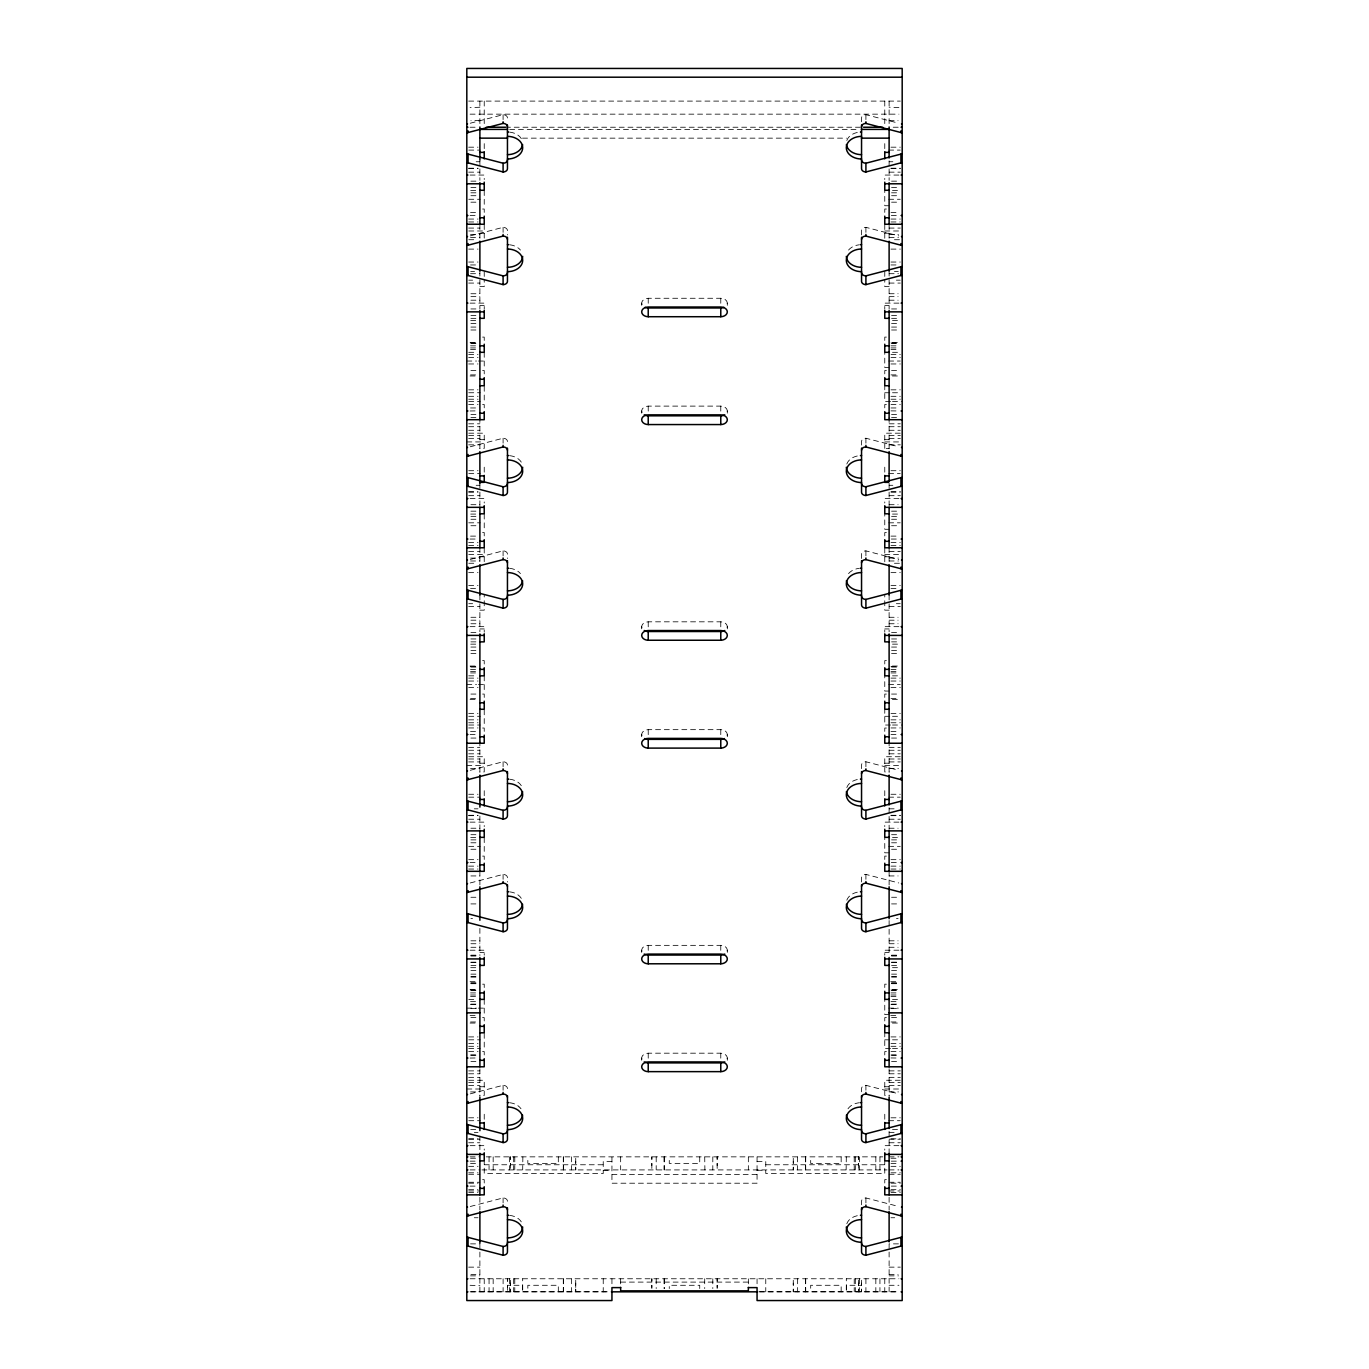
<?xml version="1.0" encoding="UTF-8"?>
<svg xmlns="http://www.w3.org/2000/svg" width="1369" height="1369" viewBox="0 0 1369 1369"><rect width="100%" height="100%" fill="white"/><g stroke="black" fill="none" stroke-linecap="round" stroke-linejoin="round"><path stroke-width="0.75" stroke-dasharray="5 3.75" d="M479.886 107.227L470.08 107.638M507.454 1287.476L507.454 1285.286L522.684 1285.286M507.454 1280.939L507.454 1278.766L507.454 1291.823M510.432 1289.649L510.432 1291.823L510.432 1278.766M510.432 1285.286L510.432 1283.112M510.432 1165.567L510.432 1163.393M510.432 1159.03L510.432 1156.856L510.432 1169.913M575.733 1289.649L575.733 1291.823L575.733 1278.766L575.733 1280.939M575.733 1283.112L575.733 1287.476M575.733 1167.74L575.733 1169.913L575.733 1156.856M575.733 1163.393L575.733 1161.22M651.849 1287.476L651.849 1285.286M651.849 1280.939L651.849 1278.766L651.849 1288.554M651.849 1165.567L651.849 1163.393M651.849 1159.03L651.849 1156.856L651.849 1169.913M717.151 1287.476L717.151 1285.286M717.151 1280.939L717.151 1278.766L717.151 1288.554M717.151 1165.567L717.151 1163.393M717.151 1159.03L717.151 1156.856L717.151 1169.913M793.267 1289.649L793.267 1291.823L793.267 1278.766M793.267 1285.286L793.267 1283.112M793.267 1167.74L793.267 1169.913L793.267 1156.856M793.267 1163.393L793.267 1161.22M858.568 1289.649L858.568 1291.823L858.568 1278.766M858.568 1285.286L858.568 1283.112M858.568 1165.567L858.568 1163.393M858.568 1159.03L858.568 1156.856L858.568 1169.913M861.546 1289.649L861.546 1291.823L861.546 1278.766M861.546 1283.112L861.546 1285.286L846.316 1285.286M479.886 120.284L470.902 120.694M846.367 1285.286L846.316 1291.823L846.316 1278.766M470.252 123.227L503.09 114.688A4.347 3.234 0 0 1 507.454 117.922L507.454 121.755M470.252 235.879L503.09 227.34A4.347 3.234 0 0 1 507.454 230.574L507.454 234.938M470.252 446.773L503.09 438.234A4.347 3.234 0 0 1 507.454 441.468L507.454 445.096M470.252 559.425L503.09 550.868A4.347 3.234 0 0 1 507.454 554.103L507.454 558.484M470.252 770.302L503.09 761.763A4.347 3.234 0 0 1 507.454 764.997L507.454 768.642M470.252 882.954L503.09 874.415A4.347 3.234 0 0 1 507.454 877.649L507.454 882.012M470.252 1093.848L503.09 1085.309A4.347 3.234 0 0 1 507.454 1088.543L507.454 1091.812M470.252 1206.5L503.09 1197.943A4.347 3.234 0 0 1 507.454 1201.178L507.454 1204.823M468.677 101.101L900.323 101.101M898.92 107.638L889.114 107.227M470.08 114.157L898.92 114.157M889.114 120.694L898.098 120.694M470.08 127.231L475.796 127.231M505.452 127.231L863.548 127.231M893.204 127.231L898.92 127.231M509.713 129.405L859.287 129.405M522.513 138.149L846.487 138.149M468.677 147.185L478.021 147.185M890.979 147.185L900.323 147.185M468.746 150.094L480.365 150.094M888.635 150.094L900.254 150.094M476.155 161.747L479.886 161.747M889.114 161.747L892.845 161.747M468.677 168.216L478.021 168.216M890.979 168.216L900.323 168.216M468.677 168.592L478.021 168.592M890.979 168.592L900.323 168.592M468.677 172.152L479.886 172.152M889.114 172.152L900.323 172.152M470.08 175.061L484.232 175.061L484.232 179.51M898.92 175.061L884.768 175.061L884.768 179.51M470.902 181.153L477.439 181.153M891.561 181.153L898.098 181.153M470.902 187.621L477.439 187.621M891.561 187.621L898.098 187.621M470.696 190.548L476.498 190.548M892.502 190.548L898.304 190.548M470.902 192.807L477.439 192.807M891.561 192.807L898.098 192.807M470.902 195.716L477.439 195.716M891.561 195.716L898.098 195.716M468.746 199.275L480.365 199.275M888.635 199.275L900.254 199.275M470.902 202.184L477.439 202.184M891.561 202.184L898.098 202.184M889.114 205.744L884.768 205.744L884.768 190.548M482.607 209.029L484.232 209.029L484.232 213.94M886.393 209.029L884.768 209.029L884.768 213.94M470.542 212.589L478.021 212.589M890.979 212.589L898.458 212.589M470.08 215.498L477.695 215.498M891.305 215.498L898.92 215.498M468.677 219.057L478.021 219.057M890.979 219.057L900.323 219.057M468.677 221.966L478.021 221.966M890.979 221.966L900.323 221.966M468.677 228.075L479.886 228.075M889.114 228.075L900.323 228.075M468.746 230.985L484.232 230.985M884.768 230.985L900.254 230.985M479.886 233.243L484.232 233.243M884.768 233.243L889.114 233.243M470.542 234.544L479.886 234.544M889.114 234.544L898.458 234.544M470.542 237.453L479.886 237.453M889.114 237.453L898.458 237.453M468.746 239.729L474.564 239.729M894.436 239.729L900.254 239.729M468.677 249.107L478.021 249.107M890.979 249.107L900.323 249.107M468.677 262.044L478.021 262.044M890.979 262.044L900.323 262.044M470.542 264.953L478.021 264.953M890.979 264.953L898.458 264.953M470.696 271.421L474.564 271.421M894.436 271.421L898.304 271.421M470.542 273.697L479.886 273.697M889.114 273.697L898.458 273.697M468.746 280.166L472.63 280.166M896.37 280.166L900.254 280.166M468.677 283.075L479.886 283.075M889.114 283.075L900.323 283.075M479.886 286.634L484.232 286.634L484.232 279.635M889.114 286.634L884.768 286.634L884.768 279.635M470.902 293.736L479.886 293.736M889.114 293.736L898.098 293.736M470.902 296.645L479.886 296.645M889.114 296.645L898.098 296.645M642.044 304.688A6.537 4.86 0 0 1 648.221 298.271L720.779 298.271A6.537 4.86 0 0 1 726.956 304.688M470.902 300.205L479.886 300.205M889.114 300.205L898.098 300.205M470.08 303.131L484.232 303.131L484.232 308.898M898.92 303.131L884.768 303.131L884.768 308.898M479.886 305.39L484.232 305.39M884.768 305.39L889.114 305.39M470.902 308.949L477.439 308.949M891.561 308.949L898.098 308.949M470.902 315.418L477.439 315.418M891.561 315.418L898.098 315.418M470.902 318.344L477.439 318.344M891.561 318.344L898.098 318.344M470.696 320.603L476.498 320.603M892.502 320.603L898.304 320.603M470.902 323.512L477.439 323.512M891.561 323.512L898.098 323.512M470.902 327.071L477.439 327.071M891.561 327.071L898.098 327.071M470.902 329.997L477.439 329.997M891.561 329.997L898.098 329.997M482.607 337.099L484.232 337.099L484.232 342.353M886.393 337.099L884.768 337.099L884.768 342.353M470.08 342.49L476.617 342.49M892.383 342.49L898.92 342.49M470.542 342.917L478.021 342.917M890.979 342.917L898.458 342.917M470.902 343.568L477.439 343.568M891.561 343.568L898.098 343.568M470.542 345.844L478.021 345.844M890.979 345.844L898.458 345.844M470.542 347.931L478.021 347.931M890.979 347.931L898.458 347.931M470.542 349.403L478.021 349.403M890.979 349.403L898.458 349.403M468.746 352.312L476.498 352.312M892.502 352.312L900.254 352.312M468.677 354.571L478.021 354.571M890.979 354.571L900.323 354.571M468.677 357.497L478.021 357.497M890.979 357.497L900.323 357.497M466.812 361.04L476.498 361.04M478.431 361.04L484.232 361.04M888.635 361.04L900.254 361.04M468.677 363.966L478.021 363.966M890.979 363.966L900.323 363.966M889.114 367.525L884.768 367.525L884.768 352.312M470.902 370.52L477.439 370.52M482.607 370.52L484.232 370.52L484.232 374.901M886.393 370.52L884.768 370.52L884.768 374.901M891.561 370.52L898.098 370.52M470.542 374.901L478.021 374.901M890.979 374.901L898.458 374.901M470.08 375.979L476.617 375.979M892.383 375.979L898.92 375.979M468.677 389.84L478.021 389.84M890.979 389.84L900.323 389.84M468.746 392.749L480.365 392.749M884.768 392.749L890.569 392.749M892.502 392.749L900.254 392.749M468.677 396.308L478.021 396.308M890.979 396.308L900.323 396.308M468.677 399.218L478.021 399.218M890.979 399.218L900.323 399.218M468.746 401.493L480.365 401.493M890.569 401.493L884.768 401.493L884.768 386.28M892.502 401.493L902.188 401.493M468.677 404.403L478.021 404.403M482.607 404.505L484.232 404.505L484.232 408.955M886.393 404.505L884.768 404.505L884.768 408.955M890.979 404.403L900.323 404.403M642.044 412.531A6.537 4.86 0 0 1 648.221 406.114L720.779 406.114A6.537 4.86 0 0 1 726.956 412.531M470.542 407.962L478.021 407.962M890.979 407.962L898.458 407.962M470.08 410.974L478.021 410.871M890.979 410.871L898.92 410.974M470.902 414.533L477.439 414.533M891.561 414.533L898.098 414.533M470.902 417.442L477.439 417.442M891.561 417.442L898.098 417.442M468.677 423.808L479.886 423.808M889.114 423.808L900.323 423.808M468.677 426.717L479.886 426.717M889.114 426.717L900.323 426.717M468.677 430.277L479.886 430.277M889.114 430.277L900.323 430.277M468.746 433.186L484.232 433.186L484.232 448.399L479.886 448.399M900.254 433.186L884.768 433.186L884.768 448.399M468.677 435.462L479.886 435.462M889.114 435.462L900.323 435.462M468.677 438.371L479.886 438.371M889.114 438.371L900.323 438.371M479.886 439.671L484.232 439.671M884.768 439.671L889.114 439.671M466.812 441.93L484.232 441.93M884.768 441.93L900.254 441.93M468.677 444.839L479.886 444.839M889.114 444.839L900.323 444.839M886.222 448.399L889.114 448.399M468.677 470.714L478.021 470.714M890.979 470.714L900.323 470.714M468.746 473.64L480.365 473.64M888.635 473.64L900.254 473.64M476.155 485.293L479.886 485.293M889.114 485.293L892.845 485.293M468.677 491.762L478.021 491.762M890.979 491.762L900.323 491.762M468.677 492.121L478.021 492.121M890.979 492.121L900.323 492.121M468.677 495.681L479.886 495.681M889.114 495.681L900.323 495.681M470.08 498.59L484.232 498.59L484.232 503.039M898.92 498.59L884.768 498.59L884.768 503.039M470.902 504.699L479.886 504.699M889.114 504.699L898.098 504.699M470.902 511.167L477.439 511.167M891.561 511.167L898.098 511.167M470.696 514.077L476.498 514.077M892.502 514.077L898.304 514.077M470.902 516.353L477.439 516.353M891.561 516.353L898.098 516.353M470.902 519.262L477.439 519.262M891.561 519.262L898.098 519.262M468.746 522.821L480.365 522.821M888.635 522.821L900.254 522.821M470.902 525.73L477.439 525.73M891.561 525.73L898.098 525.73M889.114 529.29L884.768 529.29L884.768 514.077M482.607 532.558L484.232 532.558L484.232 537.487M886.393 532.558L884.768 532.558L884.768 537.487M470.542 536.118L478.021 536.118M890.979 536.118L898.458 536.118M470.08 539.044L477.695 539.044M891.305 539.044L898.92 539.044M468.677 542.603L478.021 542.603M890.979 542.603L900.323 542.603M468.677 545.512L478.021 545.512M890.979 545.512L900.323 545.512M468.677 551.604L479.886 551.604M889.114 551.604L900.323 551.604M468.746 554.513L484.232 554.513M884.768 554.513L900.254 554.513M479.886 556.789L484.232 556.789M884.768 556.789L889.114 556.789M470.542 558.073L479.886 558.073M889.114 558.073L898.458 558.073M470.542 560.982L479.886 560.982M889.114 560.982L898.458 560.982M468.746 563.258L474.564 563.258M894.436 563.258L900.254 563.258M468.677 572.636L478.021 572.636M890.979 572.636L900.323 572.636M468.677 585.573L478.021 585.573M890.979 585.573L900.323 585.573M470.542 588.499L478.021 588.499M890.979 588.499L898.458 588.499M468.746 603.695L472.63 603.695M896.37 603.695L900.254 603.695M468.677 606.621L479.886 606.621M889.114 606.621L900.323 606.621M479.886 610.163L484.232 610.163L484.232 594.967M889.114 610.163L884.768 610.163L884.768 594.967M470.902 617.282L479.886 617.282M889.114 617.282L898.098 617.282M470.902 620.191L479.886 620.191M889.114 620.191L898.098 620.191M641.907 627.892A6.537 4.86 0 0 1 648.221 621.817L720.779 621.817A6.537 4.86 0 0 1 727.093 627.892M470.902 623.751L479.886 623.751M889.114 623.751L898.098 623.751M470.08 626.66L484.232 626.66L484.232 632.17M898.92 626.66L884.768 626.66L884.768 632.17M479.886 628.936L484.232 628.936M884.768 628.936L889.114 628.936M470.902 632.495L477.439 632.495M891.561 632.495L898.098 632.495M470.902 638.964L477.439 638.964M891.561 638.964L898.098 638.964M470.902 641.873L477.439 641.873M891.561 641.873L898.098 641.873M470.696 644.149L476.498 644.149M892.502 644.149L898.304 644.149M470.902 647.058L477.439 647.058M891.561 647.058L898.098 647.058M470.902 650.617L477.439 650.617M891.561 650.617L898.098 650.617M470.902 653.526L477.439 653.526M891.561 653.526L898.098 653.526M482.607 660.628L484.232 660.628L484.232 665.556M886.393 660.628L884.768 660.628L884.768 665.556M470.08 666.036L476.617 666.036M892.383 666.036L898.92 666.036M470.542 666.463L478.021 666.463M890.979 666.463L898.458 666.463M470.902 667.097L477.439 667.097M891.561 667.097L898.098 667.097M470.542 669.373L478.021 669.373M890.979 669.373L898.458 669.373M470.542 671.477L478.021 671.477M890.979 671.477L898.458 671.477M470.542 672.932L478.021 672.932M890.979 672.932L898.458 672.932M468.746 675.841L476.498 675.841M892.502 675.841L900.254 675.841M468.677 678.117L478.021 678.117M890.979 678.117L900.323 678.117M468.677 681.026L478.021 681.026M890.979 681.026L900.323 681.026M466.812 684.586L476.498 684.586M478.431 684.586L484.232 684.586M888.635 684.586L900.254 684.586M468.677 687.495L478.021 687.495M890.979 687.495L900.323 687.495M889.114 691.054L884.768 691.054L884.768 675.841M470.902 694.066L477.439 694.066M482.607 694.066L484.232 694.066L484.232 698.43M886.393 694.066L884.768 694.066L884.768 698.43M891.561 694.066L898.098 694.066M470.542 698.43L478.021 698.43M890.979 698.43L898.458 698.43M470.08 699.508L476.617 699.508M892.383 699.508L898.92 699.508M468.677 713.369L478.021 713.369M890.979 713.369L900.323 713.369M468.746 716.295L480.365 716.295M884.768 716.295L890.569 716.295M892.502 716.295L900.254 716.295M468.677 719.854L478.021 719.854M890.979 719.854L900.323 719.854M468.677 722.764L478.021 722.764M890.979 722.764L900.323 722.764M468.746 725.022L480.365 725.022M890.569 725.022L884.768 725.022L884.768 709.809M892.502 725.022L902.188 725.022M468.677 727.949L478.021 727.949M890.979 727.949L900.323 727.949M482.607 728.034L484.232 728.034L484.232 732.483M886.393 728.034L884.768 728.034L884.768 732.483M641.907 735.735A6.537 4.86 0 0 1 648.221 729.66L720.779 729.66A6.537 4.86 0 0 1 727.093 735.735M470.542 731.491L478.021 731.491M890.979 731.491L898.458 731.491M470.08 734.503L478.021 734.417M890.979 734.417L898.92 734.503M470.902 738.062L477.439 738.062M891.561 738.062L898.098 738.062M468.677 747.354L479.886 747.354M889.114 747.354L900.323 747.354M468.677 750.263L479.886 750.263M889.114 750.263L900.323 750.263M468.677 753.823L479.886 753.823M889.114 753.823L900.323 753.823M468.746 756.732L484.232 756.732L484.232 771.945L479.886 771.945M900.254 756.732L884.768 756.732L884.768 771.945L889.114 771.945M468.677 758.991L479.886 758.991M889.114 758.991L900.323 758.991M468.677 761.917L479.886 761.917M889.114 761.917L900.323 761.917M479.886 763.2L484.232 763.2M884.768 763.2L889.114 763.2M466.812 765.476L484.232 765.476M884.768 765.476L900.254 765.476M470.542 768.385L479.886 768.385M889.114 768.385L898.458 768.385M468.677 794.26L478.021 794.26M890.979 794.26L900.323 794.26M468.746 797.169L480.365 797.169M888.635 797.169L900.254 797.169M474.29 808.822L478.021 808.822M889.114 808.822L894.71 808.822M468.677 815.291L478.021 815.291M890.979 815.291L900.323 815.291M468.677 815.667L478.021 815.667M890.979 815.667L900.323 815.667M468.677 819.227L479.886 819.227M889.114 819.227L900.323 819.227M470.08 822.136L484.232 822.136L484.232 826.585M898.92 822.136L884.768 822.136L884.768 826.585M470.902 828.228L479.886 828.228M889.114 828.228L898.098 828.228M470.902 834.696L477.439 834.696M891.561 834.696L898.098 834.696M470.696 837.623L476.498 837.623M892.502 837.623L898.304 837.623M470.902 839.881L477.439 839.881M891.561 839.881L898.098 839.881M470.902 842.791L477.439 842.791M891.561 842.791L898.098 842.791M468.746 846.35L480.365 846.35M888.635 846.35L900.254 846.35M470.902 849.259L477.439 849.259M891.561 849.259L898.098 849.259M889.114 852.819L884.768 852.819L884.768 837.623M482.607 856.104L484.232 856.104L484.232 861.015M886.393 856.104L884.768 856.104L884.768 861.015M468.677 859.664L478.021 859.664M890.979 859.664L900.323 859.664M470.08 862.573L477.695 862.573M891.305 862.573L898.92 862.573M468.677 866.132L478.021 866.132M890.979 866.132L900.323 866.132M468.677 869.041L478.021 869.041M890.979 869.041L900.323 869.041M470.902 875.938L479.886 875.938M889.114 875.938L898.098 875.938M470.902 897.26L477.439 897.26M891.561 897.26L898.098 897.26M470.902 903.916L477.439 903.916M891.561 903.916L898.098 903.916M470.902 918.428L472.527 918.428M896.473 918.428L898.098 918.428M470.902 940.811L479.886 940.811M889.114 940.811L898.098 940.811M470.902 943.737L479.886 943.737M889.114 943.737L898.098 943.737M641.907 951.421A6.537 4.86 0 0 1 648.221 945.346L720.779 945.346A6.537 4.86 0 0 1 727.093 951.421M470.902 947.28L479.886 947.28M889.114 947.28L898.098 947.28M470.08 950.206L484.232 950.206L484.232 955.117M898.92 950.206L884.768 950.206L884.768 955.117M479.886 952.465L484.232 952.465M884.768 952.465L889.114 952.465M470.902 955.168L477.439 955.168M891.561 955.168L898.098 955.168M470.902 955.528L477.439 955.528M891.561 955.528L898.098 955.528M470.902 956.058L477.439 956.024M891.561 956.024L898.098 956.024M470.902 962.167L477.439 962.167M891.561 962.167L898.098 962.167M470.902 962.493L477.439 962.493M891.561 962.493L898.098 962.493M470.902 965.419L477.439 965.419M891.561 965.419L898.098 965.419M470.696 967.678L476.498 967.678M892.502 967.678L898.304 967.678M470.902 970.587L477.439 970.587M891.561 970.587L898.098 970.587M470.902 974.146L477.439 974.146M891.561 974.146L898.098 974.146M470.902 976.679L477.439 976.679M891.561 976.679L898.098 976.679M470.902 977.072L477.439 977.072M891.561 977.072L898.098 977.072M470.08 981.693L478.243 981.693M890.757 981.693L898.92 981.693M470.902 982.805L477.439 982.805M891.561 982.805L898.098 982.805M470.902 983.318L477.439 983.318M891.561 983.318L898.098 983.318M470.902 983.695L477.439 983.695M891.561 983.695L898.098 983.695M482.607 984.174L484.232 984.174L484.232 989.085M886.393 984.174L884.768 984.174L884.768 989.085M470.08 989.565L476.617 989.565M892.383 989.565L898.92 989.565M470.542 989.992L478.021 989.992M890.979 989.992L898.458 989.992M470.902 990.643L477.439 990.643M891.561 990.643L898.098 990.643M470.542 992.919L478.021 992.919M890.979 992.919L898.458 992.919M470.542 995.006L478.021 995.006M890.979 995.006L898.458 995.006M470.542 996.478L478.021 996.478M890.979 996.478L898.458 996.478M468.746 999.387L476.498 999.387M892.502 999.387L900.254 999.387M470.542 1001.646L478.021 1001.646M890.979 1001.646L898.458 1001.646M470.902 1004.127L477.439 1004.127M891.561 1004.127L898.098 1004.127M470.542 1004.572L478.021 1004.572M890.979 1004.572L898.458 1004.572M466.812 1008.132L476.498 1008.132M478.431 1008.132L484.232 1008.132M888.635 1008.132L898.304 1008.132M470.902 1008.491L477.439 1008.491M891.561 1008.491L898.098 1008.491M889.114 1014.6L884.768 1014.6L884.768 999.387M470.08 1015.422L478.243 1015.422M890.757 1015.422L898.92 1015.422M470.902 1017.612L477.439 1017.612M482.607 1017.612L484.232 1017.612L484.232 1021.65M886.393 1017.612L884.768 1017.612L884.768 1021.65M891.561 1017.612L898.098 1017.612M470.542 1021.976L478.021 1021.976M890.979 1021.976L898.458 1021.976M470.08 1023.054L476.617 1023.054M892.383 1023.054L898.92 1023.054M468.677 1036.915L478.021 1036.915M890.979 1036.915L900.323 1036.915M468.746 1039.824L480.365 1039.824M884.768 1039.824L890.569 1039.824M892.502 1039.824L900.254 1039.824M468.677 1043.383L478.021 1043.383M890.979 1043.383L900.323 1043.383M468.677 1046.292L478.021 1046.292M890.979 1046.292L900.323 1046.292M468.746 1048.568L480.365 1048.568M890.569 1048.568L884.768 1048.568L884.768 1033.355M892.502 1048.568L902.188 1048.568M468.677 1051.478L478.021 1051.478M482.607 1051.58L484.232 1051.58L484.232 1056.029M886.393 1051.58L884.768 1051.58L884.768 1056.029M890.979 1051.478L900.323 1051.478M641.907 1059.281A6.537 4.86 0 0 1 648.221 1053.189L720.779 1053.189A6.537 4.86 0 0 1 727.093 1059.281M470.542 1055.037L478.021 1055.037M890.979 1055.037L898.458 1055.037M470.902 1055.14L477.439 1055.14M891.561 1055.14L898.098 1055.14M470.08 1058.049L478.021 1057.946M890.979 1057.946L898.92 1058.049M470.902 1061.608L477.439 1061.608M891.561 1061.608L898.098 1061.608M468.677 1070.883L479.886 1070.883M889.114 1070.883L900.323 1070.883M468.677 1073.792L479.886 1073.792M889.114 1073.792L900.323 1073.792M468.677 1077.352L479.886 1077.352M889.114 1077.352L900.323 1077.352M468.746 1080.261L484.232 1080.261L484.232 1095.474L479.886 1095.474M900.254 1080.261L884.768 1080.261L884.768 1095.474L889.114 1095.474M468.677 1082.537L479.886 1082.537M889.114 1082.537L900.323 1082.537M468.677 1085.446L479.886 1085.446M889.114 1085.446L900.323 1085.446M479.886 1086.746L484.232 1086.746M884.768 1086.746L889.114 1086.746M466.812 1089.005L484.232 1089.005M884.768 1089.005L900.254 1089.005M470.542 1091.914L479.886 1091.914M889.114 1091.914L898.458 1091.914M468.677 1117.806L478.021 1117.806M890.979 1117.806L900.323 1117.806M468.746 1120.715L480.365 1120.715M888.635 1120.715L900.254 1120.715M470.696 1129.442L476.498 1129.442M892.502 1129.442L898.304 1129.442M474.29 1132.368L478.021 1132.368M889.114 1132.368L894.71 1132.368M468.677 1138.837L478.021 1138.837M890.979 1138.837L900.323 1138.837M468.677 1139.196L479.886 1139.196M889.114 1139.196L900.323 1139.196M468.677 1142.756L479.886 1142.756M889.114 1142.756L900.323 1142.756M470.08 1145.665L484.232 1145.665L484.232 1150.114M898.92 1145.665L884.768 1145.665L884.768 1150.114M470.08 1156.856L479.886 1156.856M486.2 1156.856L882.8 1156.856M889.114 1156.856L898.92 1156.856M470.542 1158.242L478.021 1158.242M890.979 1158.242L898.458 1158.242M470.08 1161.152L477.695 1161.152M891.305 1161.152L898.92 1161.152M611.943 1161.528L603.233 1161.528L603.233 1173.507L484.232 1173.507L484.232 1161.152M757.057 1161.528L765.767 1161.528L765.767 1173.507L884.768 1173.507L884.768 1161.152M470.542 1163.428L478.021 1163.428M890.979 1163.428L898.458 1163.428M484.232 1164.762L603.233 1164.762M765.767 1164.762L884.768 1164.762M468.677 1166.337L478.021 1166.337M890.979 1166.337L900.323 1166.337M470.08 1169.913L479.886 1169.913M481.939 1169.913L887.061 1169.913M889.114 1169.913L898.92 1169.896M603.233 1170.273L611.943 1170.273M757.057 1170.273L765.767 1170.273M468.677 1172.805L478.021 1172.805M890.979 1172.805L900.323 1172.805M468.677 1174.277L479.886 1174.277M889.114 1174.277L900.323 1174.277M611.943 1174.465L757.057 1174.465M482.607 1179.65L484.232 1179.65L484.232 1184.082M886.393 1179.65L884.768 1179.65L884.768 1184.082M468.677 1182.251L479.886 1182.251M889.114 1182.251L900.323 1182.251M468.677 1183.192L478.021 1183.192M890.979 1183.192L900.323 1183.192M470.08 1186.119L477.695 1186.119M891.305 1186.119L898.92 1186.119M468.677 1189.678L478.021 1189.678M890.979 1189.678L900.323 1189.678M468.677 1190.962L479.886 1190.962M889.114 1190.962L900.323 1190.962M468.677 1192.587L478.021 1192.587M890.979 1192.587L900.323 1192.587M474.29 1217.743L478.021 1217.743M890.979 1217.743L894.71 1217.743M470.542 1243.873L479.886 1243.873L479.886 1291.823M898.458 1243.873L889.114 1243.873L889.114 1291.823M468.677 1267.146L479.886 1267.146M889.114 1267.146L900.323 1267.146M470.902 1274.402L479.886 1274.402M889.114 1274.402L898.098 1274.402M470.542 1275.857L479.886 1275.857M889.114 1275.857L898.458 1275.857M470.08 1278.766L898.92 1278.766M620.653 1282.103L748.347 1282.103M470.08 1285.286L479.886 1285.696M889.114 1285.286L898.92 1285.286M470.987 1291.806L609.872 1291.806M759.128 1291.806L898.013 1291.806M470.08 1291.823L609.222 1291.823M759.778 1291.823L898.92 1291.823M861.546 121.755L861.546 117.922A4.347 3.234 0 0 1 865.91 114.688L898.749 123.227M861.546 234.938L861.546 230.574A4.347 3.234 0 0 1 865.91 227.34L898.749 235.879M861.546 445.096L861.546 441.468A4.347 3.234 0 0 1 865.91 438.234L898.749 446.773M861.546 558.484L861.546 554.103A4.347 3.234 0 0 1 865.91 550.868L898.749 559.425M861.546 768.642L861.546 764.997A4.347 3.234 0 0 1 865.91 761.763L898.749 770.302M861.546 882.012L861.546 877.649A4.347 3.234 0 0 1 865.91 874.415L898.749 882.954M861.546 1091.812L861.546 1088.543A4.347 3.234 0 0 1 865.91 1085.309L898.749 1093.848M861.546 1204.823L861.546 1201.178A4.347 3.234 0 0 1 865.91 1197.943L898.749 1206.5M522.633 1285.286L522.684 1291.823L522.684 1278.766M889.114 101.101L889.114 124.853M889.114 160.806L889.114 167.514M889.114 168.9L889.114 180.314M889.114 224.516L889.114 240.054M889.114 271.045L889.114 308.898M889.114 417.442L889.114 450.247M889.114 483.325L889.114 505.777M889.114 547.634L889.114 562.573M889.114 594.967L889.114 631.759M889.114 740.971L889.114 773.776M889.114 807.659L889.114 829.032M889.114 871.18L889.114 885.281M889.114 920.55L889.114 955.528M889.114 1068.778L889.114 1097.322M889.114 1131.324L889.114 1152.595M889.114 1197.31L889.114 1210.008M884.768 101.101L884.768 124.767M884.768 143.625L884.768 150.624M884.768 224.516L884.768 239.729M884.768 271.421L884.768 277.89M884.768 467.171L884.768 474.153M884.768 548.045L884.768 563.258M884.768 790.7L884.768 797.699M884.768 1114.246L884.768 1121.228M884.768 1278.766L884.768 1291.823M879.942 1156.856L879.942 1169.913M879.942 1278.766L879.942 1291.823M875.835 1156.856L875.835 1169.913M875.835 1278.766L875.835 1291.823M865.91 114.688L865.91 119.599M865.91 227.34L865.91 232.798M865.91 438.234L865.91 443.145M865.91 550.868L865.91 556.344M865.91 761.763L865.91 766.674M865.91 874.415L865.91 879.326M865.91 1085.309L865.91 1090.22M865.91 1197.943L865.91 1202.872M865.91 1278.766L865.91 1291.823M859.407 1156.856L859.407 1169.913M859.424 1278.766L859.424 1291.823M855.317 1156.856L855.317 1169.913M855.317 1278.766L855.317 1291.823M854.222 1156.856L854.222 1169.913M854.222 1278.766L854.222 1291.823M846.316 1156.856L846.128 1169.913M841.165 1156.856L841.165 1163.393L810.688 1163.393L810.688 1156.856M841.165 1291.823L841.165 1285.286L810.688 1285.286L810.688 1291.823M805.708 1156.856L805.708 1169.913M805.708 1278.766L805.708 1291.823M805.537 1156.856L805.537 1169.913M805.537 1278.766L805.537 1291.823M797.614 1156.856L797.614 1169.913M797.631 1278.766L797.631 1291.823M765.767 1278.766L765.767 1291.823M757.057 1156.856L757.057 1183.21L611.943 1183.21L611.943 1156.856M757.057 1278.766L757.057 1285.867M748.347 1156.856L748.347 1169.913M748.347 1278.868L748.347 1285.867M727.315 303.131L727.315 305.304M727.315 410.974L727.315 413.147M727.315 626.66L727.315 628.85M727.315 734.503L727.315 736.693M727.315 950.206L727.315 952.379M727.315 1058.049L727.315 1060.239M720.779 298.271L720.779 305.27M720.779 406.114L720.779 413.113M720.779 621.817L720.779 628.799M720.779 729.66L720.779 736.642M720.779 945.346L720.779 950.582M720.779 1053.189L720.779 1058.442M712.804 1156.856L712.804 1169.913M712.804 1278.766L712.804 1288.554M704.71 1156.856L704.898 1169.913M704.71 1278.766L704.71 1288.554M699.73 1156.856L699.73 1163.393L669.27 1163.393L669.27 1156.856M699.73 1288.554L699.73 1285.286L669.27 1285.286L669.27 1288.554M664.29 1156.856L664.29 1169.913M664.29 1278.766L664.29 1288.554M664.102 1156.856L664.102 1169.913M664.119 1278.766L664.119 1288.554M656.196 1156.856L656.196 1169.913M656.196 1278.766L656.196 1288.554M648.221 298.271L648.221 305.27M648.221 406.114L648.221 413.113M648.221 621.817L648.221 628.799M648.221 729.66L648.221 736.642M648.221 945.346L648.221 950.582M648.221 1053.189L648.221 1058.442M641.685 303.131L641.685 305.304M641.685 410.974L641.685 413.147M641.685 626.66L641.685 628.85M641.685 734.503L641.685 736.693M641.685 950.206L641.685 952.379M641.685 1058.049L641.685 1060.239M620.653 1156.856L620.653 1169.913M620.653 1278.868L620.653 1285.867M611.943 1278.766L611.943 1285.867M603.233 1278.766L603.233 1291.823M571.386 1156.856L571.386 1169.913M571.386 1278.766L571.386 1291.823M563.463 1156.856L563.463 1169.913M563.463 1278.766L563.463 1291.823M563.292 1156.856L563.292 1169.913M563.292 1278.766L563.292 1291.823M558.312 1156.856L558.312 1163.393L527.835 1163.393L527.835 1156.856M558.312 1291.823L558.312 1285.286L527.835 1285.286L527.835 1291.823M522.872 1156.856L522.684 1169.913M514.778 1156.856L514.778 1169.913M514.778 1278.766L514.778 1291.823M513.683 1156.856L513.683 1169.913M513.683 1278.766L513.683 1291.823M509.576 1156.856L509.576 1169.913M509.593 1278.766L509.593 1291.823M503.09 114.688L503.09 119.599M503.09 227.34L503.09 232.798M503.09 438.234L503.09 443.145M503.09 550.868L503.09 556.344M503.09 761.763L503.09 766.674M503.09 874.415L503.09 879.326M503.09 1085.309L503.09 1090.22M503.09 1197.943L503.09 1202.872M503.107 1278.766L503.107 1291.823M493.165 1156.856L493.165 1169.913M493.165 1278.766L493.165 1291.823M489.058 1156.856L489.058 1169.913M489.058 1278.766L489.058 1291.823M484.232 101.101L484.232 124.767M484.232 143.625L484.232 150.624M484.232 190.548L484.232 205.744M484.232 224.516L484.232 238.103M484.232 271.421L484.232 277.89M484.232 352.312L484.232 367.525M484.232 386.28L484.232 401.493M484.232 467.171L484.232 474.153M484.232 514.077L484.232 529.29M484.232 548.045L484.232 561.649M484.232 675.841L484.232 691.054M484.232 709.809L484.232 725.022M484.232 790.7L484.232 797.699M484.232 837.623L484.232 852.819M484.232 999.387L484.232 1014.6M484.232 1033.355L484.232 1048.568M484.232 1114.246L484.232 1121.228M484.232 1278.766L484.232 1291.823M479.886 101.101L479.886 124.853M479.886 160.806L479.886 167.514M479.886 168.9L479.886 180.314M479.886 224.516L479.886 240.054M479.886 271.045L479.886 308.898M479.886 417.442L479.886 450.247M479.886 483.325L479.886 505.777M479.886 547.634L479.886 562.573M479.886 594.967L479.886 631.759M479.886 740.971L479.886 773.776M479.886 815.992L479.886 829.032M479.886 871.18L479.886 885.281M479.886 928.404L479.886 955.528M479.886 1068.778L479.886 1097.322M479.886 1135.928L479.886 1152.595M479.886 1197.31L479.886 1210.008M509.679 132.126A15.23 11.328 0 0 1 522.188 140.459M509.679 244.777A15.23 11.328 0 0 1 520.46 250.065M846.812 140.459A15.23 11.328 0 0 1 859.321 132.126M848.54 250.065A15.23 11.328 0 0 1 859.321 244.777M846.812 1223.715A15.23 11.328 0 0 1 859.321 1215.381M847.993 1108.753A15.23 11.328 0 0 1 859.321 1102.729M509.679 1215.381A15.23 11.328 0 0 1 522.188 1223.715M509.679 1102.729A15.23 11.328 0 0 1 521.007 1108.753M846.812 900.186A15.23 11.328 0 0 1 859.321 891.852M846.812 787.534A15.23 11.328 0 0 1 859.321 779.201M509.679 891.852A15.23 11.328 0 0 1 522.188 900.186M509.679 779.201A15.23 11.328 0 0 1 522.188 787.534M848.54 573.611A15.23 11.328 0 0 1 859.321 568.306M846.812 464.005A15.23 11.328 0 0 1 859.321 455.655M509.679 568.306A15.23 11.328 0 0 1 520.46 573.611M509.679 455.655A15.23 11.328 0 0 1 522.188 464.005"/><path stroke-width="1.5" d="M466.812 126.821L467.907 127.231M466.812 132.673A4.347 3.234 0 0 0 468.061 132.536L503.09 123.432A4.347 3.234 0 0 1 507.454 126.667M466.812 245.325A4.347 3.234 0 0 0 468.061 245.188L503.09 236.084A4.347 3.234 0 0 1 507.454 239.318M861.546 159.985A4.347 3.234 0 0 0 865.91 163.219L900.939 154.098A4.347 3.234 0 0 1 902.188 153.978M861.546 125.024L861.546 168.729A4.347 3.234 0 0 0 865.91 171.964L900.939 162.843A4.347 3.234 0 0 1 902.188 162.706M861.546 272.636A4.347 3.234 0 0 0 865.91 275.871L900.939 266.75A4.347 3.234 0 0 1 902.188 266.613M861.546 237.248L861.546 281.364A4.347 3.234 0 0 0 865.91 284.615L900.939 275.494A4.347 3.234 0 0 1 902.188 275.357M466.812 456.219A4.347 3.234 0 0 0 468.061 456.082L503.09 446.961A4.347 3.234 0 0 1 507.454 450.196M466.812 568.854A4.347 3.234 0 0 0 468.061 568.734L503.09 559.613A4.347 3.234 0 0 1 507.454 562.847M861.546 483.514A4.347 3.234 0 0 0 865.91 486.765L900.939 477.644A4.347 3.234 0 0 1 902.188 477.507M861.546 448.142L861.546 492.258A4.347 3.234 0 0 0 865.91 495.492L900.939 486.389A4.347 3.234 0 0 1 902.188 486.252M861.546 596.165A4.347 3.234 0 0 0 865.91 599.4L900.939 590.296A4.347 3.234 0 0 1 902.188 590.159M861.546 560.657L861.546 604.91A4.347 3.234 0 0 0 865.91 608.144L900.939 599.04A4.347 3.234 0 0 1 902.188 598.903M466.812 779.748A4.347 3.234 0 0 0 468.061 779.611L503.09 770.507A4.347 3.234 0 0 1 507.454 773.742M466.812 892.4A4.347 3.234 0 0 0 468.061 892.263L503.09 883.159A4.347 3.234 0 0 1 507.454 886.393M861.546 807.06A4.347 3.234 0 0 0 865.91 810.294L900.939 801.19A4.347 3.234 0 0 1 902.188 801.053M861.546 771.551L861.546 815.804A4.347 3.234 0 0 0 865.91 819.038L900.939 809.918A4.347 3.234 0 0 1 902.188 809.781M861.546 919.711A4.347 3.234 0 0 0 865.91 922.946L900.939 913.825A4.347 3.234 0 0 1 902.188 913.688M861.546 884.75L861.546 928.456A4.347 3.234 0 0 0 865.91 931.69L900.939 922.569A4.347 3.234 0 0 1 902.188 922.432M466.812 1103.294A4.347 3.234 0 0 0 468.061 1103.157L503.09 1094.036A4.347 3.234 0 0 1 507.454 1097.271M466.812 1215.946A4.347 3.234 0 0 0 468.061 1215.809L503.09 1206.688A4.347 3.234 0 0 1 507.454 1209.922M861.546 1130.606A4.347 3.234 0 0 0 865.91 1133.84L900.939 1124.719A4.347 3.234 0 0 1 902.188 1124.582M861.546 1095.645L861.546 1139.333A4.347 3.234 0 0 0 865.91 1142.567L900.939 1133.464A4.347 3.234 0 0 1 902.188 1133.327M861.546 1243.24A4.347 3.234 0 0 0 865.91 1246.474L900.939 1237.371A4.347 3.234 0 0 1 902.188 1237.234M861.546 1207.852L861.546 1251.985A4.347 3.234 0 0 0 865.91 1255.219L900.939 1246.115A4.347 3.234 0 0 1 902.188 1245.978M466.812 77.194L902.188 77.194M486.269 127.231L505.452 127.231M863.548 127.231L882.731 127.231M901.093 127.231L902.188 127.231M479.886 129.405L507.591 129.405M861.409 129.405L889.114 129.405M479.886 138.149L507.591 138.149M861.409 138.149L889.114 138.149M479.886 152.37L484.232 152.37M884.768 152.37L889.114 152.37M466.812 175.061L467.907 175.061M901.093 175.061L902.188 175.061M466.812 183.788L484.232 183.788M884.768 183.788L902.188 183.788M479.886 190.274L484.232 190.274L484.232 182.163M889.114 190.274L884.768 190.274L884.768 182.163M466.812 215.498L467.907 215.498M901.093 215.498L902.188 215.498M479.886 217.774L484.232 217.774M884.768 217.774L889.114 217.774M466.812 224.242L484.232 224.242L484.232 216.131M902.188 224.242L884.768 224.242L884.768 216.131M466.812 303.131L467.907 303.131M901.093 303.131L902.188 303.131M645.021 307.358A6.537 4.86 0 0 0 648.221 307.974L720.779 307.974A6.537 4.86 0 0 0 723.979 307.358M466.812 311.858L484.232 311.858M884.768 311.858L902.188 311.858M648.221 316.718L720.779 316.718A6.537 4.86 0 0 0 727.315 311.858A6.537 4.86 0 0 0 720.779 307.015L648.221 307.015A6.537 4.86 0 0 0 641.685 311.858A6.537 4.86 0 0 0 648.221 316.718L648.221 307.974M479.886 318.327L484.232 318.327L484.232 310.233M889.114 318.327L884.768 318.327L884.768 310.233M479.886 345.827L484.232 345.827M884.768 345.827L889.114 345.827M479.886 352.312L484.232 352.312L484.232 344.201M889.114 352.312L884.768 352.312L884.768 344.201M479.886 379.264L484.232 379.264M884.768 379.264L889.114 379.264M479.886 385.733L484.232 385.733L484.232 377.622M889.114 385.733L884.768 385.733L884.768 377.622M466.812 410.974L467.907 410.974M901.093 410.974L902.188 410.974M479.886 413.233L484.232 413.233M884.768 413.233L889.114 413.233M644.234 414.807A6.537 4.86 0 0 0 648.221 415.817L720.779 415.817A6.537 4.86 0 0 0 724.766 414.807M466.812 419.701L484.232 419.701L484.232 411.607M902.188 419.701L884.768 419.701L884.768 411.607M648.221 424.561L720.779 424.561A6.537 4.86 0 0 0 727.315 419.701A6.537 4.86 0 0 0 720.779 414.858L648.221 414.858A6.537 4.86 0 0 0 641.685 419.701A6.537 4.86 0 0 0 648.221 424.561L648.221 415.817M479.886 475.899L484.232 475.899M884.768 475.899L889.114 475.899M480.365 482.367L484.232 482.367L484.232 475.385M888.635 482.367L884.768 482.367L884.768 475.385M466.812 498.59L467.907 498.59M901.093 498.59L902.188 498.59M466.812 507.334L484.232 507.334M884.768 507.334L902.188 507.334M479.886 513.803L484.232 513.803L484.232 505.691M889.114 513.803L884.768 513.803L884.768 505.691M466.812 539.044L467.907 539.044M901.093 539.044L902.188 539.044M479.886 541.303L484.232 541.303M884.768 541.303L889.114 541.303M466.812 547.771L484.232 547.771L484.232 539.66M902.188 547.771L884.768 547.771L884.768 539.66M466.812 626.66L467.907 626.66M901.093 626.66L902.188 626.66M644.234 630.51A6.537 4.86 0 0 0 648.221 631.52L720.779 631.52A6.537 4.86 0 0 0 724.766 630.51M466.812 635.404L484.232 635.404M884.768 635.404L902.188 635.404M648.221 640.247L720.779 640.247A6.537 4.86 0 0 0 727.315 635.404A6.537 4.86 0 0 0 720.779 630.544L648.221 630.544A6.537 4.86 0 0 0 641.685 635.404A6.537 4.86 0 0 0 648.221 640.247L648.221 631.52M479.886 641.873L484.232 641.873L484.232 633.761M889.114 641.873L884.768 641.873L884.768 633.761M479.886 669.373L484.232 669.373M884.768 669.373L889.114 669.373M479.886 675.841L484.232 675.841L484.232 667.73M889.114 675.841L884.768 675.841L884.768 667.73M479.886 702.81L484.232 702.81M884.768 702.81L889.114 702.81M479.886 709.279L484.232 709.279L484.232 701.168M889.114 709.279L884.768 709.279L884.768 701.168M466.812 734.503L467.907 734.503M901.093 734.503L902.188 734.503M479.886 736.779L484.232 736.779M884.768 736.779L889.114 736.779M644.611 738.558A6.537 4.86 0 0 0 648.221 739.363L720.779 739.363A6.537 4.86 0 0 0 724.389 738.558M466.812 743.247L484.232 743.247L484.232 735.136M902.188 743.247L884.768 743.247L884.768 735.136M648.221 748.107L720.779 748.107A6.537 4.86 0 0 0 727.315 743.247A6.537 4.86 0 0 0 720.779 738.387L648.221 738.387A6.537 4.86 0 0 0 641.685 743.247A6.537 4.86 0 0 0 648.221 748.107L648.221 739.363M479.886 799.445L484.232 799.445M884.768 799.445L889.114 799.445M466.812 822.136L467.907 822.136M901.093 822.136L902.188 822.136M466.812 830.88L484.232 830.88M884.768 830.88L902.188 830.88M479.886 837.349L484.232 837.349L484.232 829.238M889.114 837.349L884.768 837.349L884.768 829.238M466.812 862.573L467.907 862.573M901.093 862.573L902.188 862.573M479.886 864.849L484.232 864.849M884.768 864.849L889.114 864.849M466.812 871.317L484.232 871.317L484.232 863.206M902.188 871.317L884.768 871.317L884.768 863.206M466.812 950.206L467.907 950.206M901.093 950.206L902.188 950.206M644.234 954.039A6.537 4.86 0 0 0 648.221 955.049L720.779 955.049A6.537 4.86 0 0 0 724.766 954.039M466.812 958.933L484.232 958.933M884.768 958.933L902.188 958.933M648.221 963.793L720.779 963.793A6.537 4.86 0 0 0 727.315 958.933A6.537 4.86 0 0 0 720.779 954.09L648.221 954.09A6.537 4.86 0 0 0 641.685 958.933A6.537 4.86 0 0 0 648.221 963.793L648.221 955.049M479.886 965.402L484.232 965.402L484.232 957.307M889.114 965.402L884.768 965.402L884.768 957.307M479.886 992.919L484.232 992.919M884.768 992.919L889.114 992.919M479.886 999.387L484.232 999.387L484.232 991.276M889.114 999.387L884.768 999.387L884.768 991.276M466.812 1012.855L479.886 1012.855M889.114 1012.855L902.188 1012.855M479.886 1026.339L484.232 1026.339M884.768 1026.339L889.114 1026.339M479.886 1032.808L484.232 1032.808L484.232 1024.696M889.114 1032.808L884.768 1032.808L884.768 1024.696M466.812 1058.049L467.907 1058.049M901.093 1058.049L902.188 1058.049M479.886 1060.308L484.232 1060.308M884.768 1060.308L889.114 1060.308M644.234 1061.882A6.537 4.86 0 0 0 648.221 1062.892L720.779 1062.892A6.537 4.86 0 0 0 724.766 1061.882M466.812 1066.793L484.232 1066.793L484.232 1058.682M902.188 1066.793L884.768 1066.793L884.768 1058.682M648.221 1071.636L720.779 1071.636A6.537 4.86 0 0 0 727.315 1066.793A6.537 4.86 0 0 0 720.779 1061.933L648.221 1061.933A6.537 4.86 0 0 0 641.685 1066.793A6.537 4.86 0 0 0 648.221 1071.636L648.221 1062.892M479.886 1122.974L484.232 1122.974M884.768 1122.974L889.114 1122.974M466.812 1145.665L467.907 1145.665M901.093 1145.665L902.188 1145.665M466.812 1154.409L484.232 1154.409M884.768 1154.409L902.188 1154.409M466.812 1156.856L467.907 1156.856M901.093 1156.856L902.188 1156.856M479.886 1160.878L484.232 1160.878L484.232 1152.766M889.114 1160.878L884.768 1160.878L884.768 1152.766M466.812 1161.152L467.907 1161.152M901.093 1161.152L902.188 1161.152M466.812 1169.913L467.907 1169.896M901.093 1169.913L902.188 1169.896M466.812 1186.119L467.907 1186.119M901.093 1186.119L902.188 1186.119M479.886 1188.378L484.232 1188.378M884.768 1188.378L889.114 1188.378M466.812 1194.846L484.232 1194.846L484.232 1186.735M902.188 1194.846L884.768 1194.846L884.768 1186.735M467.907 1278.766L466.812 1279.176M901.093 1278.766L902.188 1278.766M620.653 1287.613L611.943 1287.613L611.943 1300.55L466.812 1300.55L466.812 68.45L902.188 68.45L902.188 1300.55L757.057 1300.55L757.057 1287.613L748.347 1287.613M466.812 1291.823L467.907 1291.823M611.395 1291.823L757.605 1291.823M901.093 1291.823L902.188 1291.823M861.546 126.667A4.347 3.234 0 0 1 865.91 123.432L900.939 132.536A4.347 3.234 0 0 0 902.188 132.673M861.546 239.318A4.347 3.234 0 0 1 865.91 236.084L900.939 245.188A4.347 3.234 0 0 0 902.188 245.325M466.812 153.978A4.347 3.234 0 0 1 468.061 154.098L503.09 163.219A4.347 3.234 0 0 0 507.454 159.985M466.812 162.706A4.347 3.234 0 0 1 468.061 162.843L503.09 171.964A4.347 3.234 0 0 0 507.454 168.729L507.454 125.024M466.812 266.613A4.347 3.234 0 0 1 468.061 266.75L503.09 275.871A4.347 3.234 0 0 0 507.454 272.636M466.812 275.357A4.347 3.234 0 0 1 468.061 275.494L503.09 284.615A4.347 3.234 0 0 0 507.454 281.364L507.454 237.248M861.546 450.196A4.347 3.234 0 0 1 865.91 446.961L900.939 456.082A4.347 3.234 0 0 0 902.188 456.219M861.546 562.847A4.347 3.234 0 0 1 865.91 559.613L900.939 568.734A4.347 3.234 0 0 0 902.188 568.854M466.812 477.507A4.347 3.234 0 0 1 468.061 477.644L503.09 486.765A4.347 3.234 0 0 0 507.454 483.514M466.812 486.252A4.347 3.234 0 0 1 468.061 486.389L503.09 495.492A4.347 3.234 0 0 0 507.454 492.258L507.454 448.142M466.812 590.159A4.347 3.234 0 0 1 468.061 590.296L503.09 599.4A4.347 3.234 0 0 0 507.454 596.165M466.812 598.903A4.347 3.234 0 0 1 468.061 599.04L503.09 608.144A4.347 3.234 0 0 0 507.454 604.91L507.454 560.657M861.546 773.742A4.347 3.234 0 0 1 865.91 770.507L900.939 779.611A4.347 3.234 0 0 0 902.188 779.748M861.546 886.393A4.347 3.234 0 0 1 865.91 883.159L900.939 892.263A4.347 3.234 0 0 0 902.188 892.4M466.812 801.053A4.347 3.234 0 0 1 468.061 801.19L503.09 810.294A4.347 3.234 0 0 0 507.454 807.06M466.812 809.781A4.347 3.234 0 0 1 468.061 809.918L503.09 819.038A4.347 3.234 0 0 0 507.454 815.804L507.454 771.551M466.812 913.688A4.347 3.234 0 0 1 468.061 913.825L503.09 922.946A4.347 3.234 0 0 0 507.454 919.711M466.812 922.432A4.347 3.234 0 0 1 468.061 922.569L503.09 931.69A4.347 3.234 0 0 0 507.454 928.456L507.454 884.75M861.546 1097.271A4.347 3.234 0 0 1 865.91 1094.036L900.939 1103.157A4.347 3.234 0 0 0 902.188 1103.294M861.546 1209.922A4.347 3.234 0 0 1 865.91 1206.688L900.939 1215.809A4.347 3.234 0 0 0 902.188 1215.946M466.812 1124.582A4.347 3.234 0 0 1 468.061 1124.719L503.09 1133.84A4.347 3.234 0 0 0 507.454 1130.606M466.812 1133.327A4.347 3.234 0 0 1 468.061 1133.464L503.09 1142.567A4.347 3.234 0 0 0 507.454 1139.333L507.454 1095.645M466.812 1237.234A4.347 3.234 0 0 1 468.061 1237.371L503.09 1246.474A4.347 3.234 0 0 0 507.454 1243.24M466.812 1245.978A4.347 3.234 0 0 1 468.061 1246.115L503.09 1255.219A4.347 3.234 0 0 0 507.454 1251.985L507.454 1207.852M900.939 130.894L900.939 132.536M900.939 154.098L900.939 162.843M900.939 243.545L900.939 245.188M900.939 266.75L900.939 275.494M900.939 454.44L900.939 456.082M900.939 477.644L900.939 486.389M900.939 567.091L900.939 568.734M900.939 590.296L900.939 599.04M900.939 777.986L900.939 779.611M900.939 801.19L900.939 809.918M900.939 890.62L900.939 892.263M900.939 913.825L900.939 922.569M900.939 1101.515L900.939 1103.157M900.939 1124.719L900.939 1133.464M900.939 1214.166L900.939 1215.809M900.939 1237.371L900.939 1246.115M889.114 126.975L889.114 158.034M889.114 182.625L889.114 224.242M889.114 241.166L889.114 271.045M889.114 310.404L889.114 419.701M889.114 451.582L889.114 481.46M889.114 507.249L889.114 547.771M889.114 564.712L889.114 595.121M889.114 633.95L889.114 743.247M889.114 775.128L889.114 804.989M889.114 830.247L889.114 871.317M889.114 886.821L889.114 918.702M889.114 957.479L889.114 1066.793M889.114 1097.596L889.114 1128.535M889.114 1153.228L889.114 1194.846M889.114 1211.582L889.114 1241.854M884.768 151.839L884.768 158.838M884.768 798.914L884.768 805.913M884.768 1122.46L884.768 1129.442M865.91 121.79L865.91 123.432M865.91 163.219L865.91 171.964M865.91 234.441L865.91 236.084M865.91 275.871L865.91 284.615M865.91 445.336L865.91 446.961M865.91 486.765L865.91 495.492M865.91 557.97L865.91 559.613M865.91 599.4L865.91 608.144M865.91 768.865L865.91 770.507M865.91 810.294L865.91 819.038M865.91 881.516L865.91 883.159M865.91 922.946L865.91 931.69M865.91 1092.411L865.91 1094.036M865.91 1133.84L865.91 1142.567M865.91 1205.045L865.91 1206.688M865.91 1246.474L865.91 1255.219M748.347 1287.356L748.347 1290.847L620.653 1290.847L620.653 1287.356M720.779 307.974L720.779 316.718M720.779 415.817L720.779 424.561M720.779 631.52L720.779 640.247M720.779 739.363L720.779 748.107M720.779 955.049L720.779 963.793M720.779 1062.892L720.779 1071.636M503.09 121.79L503.09 123.432M503.09 163.219L503.09 171.964M503.09 234.441L503.09 236.084M503.09 275.871L503.09 284.615M503.09 445.336L503.09 446.961M503.09 486.765L503.09 495.492M503.09 557.97L503.09 559.613M503.09 599.4L503.09 608.144M503.09 768.865L503.09 770.507M503.09 810.294L503.09 819.038M503.09 881.516L503.09 883.159M503.09 922.946L503.09 931.69M503.09 1092.411L503.09 1094.036M503.09 1133.84L503.09 1142.567M503.09 1205.045L503.09 1206.688M503.09 1246.474L503.09 1255.219M484.232 151.839L484.232 158.838M484.232 798.914L484.232 805.913M484.232 1122.46L484.232 1129.442M479.886 126.975L479.886 160.156M479.886 182.625L479.886 224.242M479.886 241.166L479.886 271.045M479.886 310.404L479.886 419.701M479.886 451.582L479.886 483.582M479.886 507.249L479.886 547.771M479.886 564.712L479.886 595.121M479.886 633.95L479.886 743.247M479.886 775.128L479.886 807.128M479.886 830.247L479.886 871.317M479.886 886.821L479.886 920.259M479.886 957.479L479.886 1066.793M479.886 1097.596L479.886 1130.657M479.886 1153.228L479.886 1194.846M479.886 1211.582L479.886 1243.257M468.061 130.894L468.061 132.536M468.061 154.098L468.061 162.843M468.061 243.545L468.061 245.188M468.061 266.75L468.061 275.494M468.061 454.44L468.061 456.082M468.061 477.644L468.061 486.389M468.061 567.091L468.061 568.734M468.061 590.296L468.061 599.04M468.061 777.986L468.061 779.611M468.061 801.19L468.061 809.918M468.061 890.62L468.061 892.263M468.061 913.825L468.061 922.569M468.061 1101.515L468.061 1103.157M468.061 1124.719L468.061 1133.464M468.061 1214.166L468.061 1215.809M468.061 1237.371L468.061 1246.115M902.188 123.929A4.347 3.234 0 0 1 901.469 123.895M861.546 159.009A15.23 11.328 0 0 1 846.316 147.698A15.23 11.328 0 0 1 861.546 136.37M902.188 236.58A4.347 3.234 0 0 1 901.469 236.546M861.546 271.661A15.23 11.328 0 0 1 846.316 260.35A15.23 11.328 0 0 1 861.546 249.021M507.454 249.021A15.23 11.328 0 0 1 522.684 260.35A15.23 11.328 0 0 1 507.454 271.661M467.531 236.546A4.347 3.234 0 0 1 466.812 236.58M507.454 136.37A15.23 11.328 0 0 1 522.684 147.698A15.23 11.328 0 0 1 507.454 159.009M467.531 123.895A4.347 3.234 0 0 1 466.812 123.929M522.599 144.566A15.23 11.328 0 0 1 507.454 154.646M507.454 132.006A15.23 11.328 0 0 1 508.566 132.023M522.684 256.379A15.23 11.328 0 0 1 507.454 267.297M507.454 244.64A15.23 11.328 0 0 1 508.566 244.675M861.546 154.646A15.23 11.328 0 0 1 846.401 144.566M860.434 132.023A15.23 11.328 0 0 1 861.546 132.006M861.546 267.297A15.23 11.328 0 0 1 846.316 256.379M860.434 244.675A15.23 11.328 0 0 1 861.546 244.64M902.188 1207.201A4.347 3.234 0 0 1 901.469 1207.15M861.546 1242.282A15.23 11.328 0 0 1 846.316 1230.953A15.23 11.328 0 0 1 861.546 1219.625M507.454 1219.625A15.23 11.328 0 0 1 522.684 1230.953A15.23 11.328 0 0 1 507.454 1242.282M467.531 1207.15A4.347 3.234 0 0 1 466.812 1207.201M507.454 1106.991A15.23 11.328 0 0 1 522.684 1118.302A15.23 11.328 0 0 1 507.454 1129.63M467.531 1094.515A4.347 3.234 0 0 1 466.812 1094.55M902.188 1094.55A4.347 3.234 0 0 1 901.469 1094.515M861.546 1129.63A15.23 11.328 0 0 1 846.316 1118.302A15.23 11.328 0 0 1 861.546 1106.991M861.546 1237.901A15.23 11.328 0 0 1 846.316 1227M860.434 1215.296A15.23 11.328 0 0 1 861.546 1215.261M861.546 1125.267A15.23 11.328 0 0 1 846.401 1115.17M860.434 1102.644A15.23 11.328 0 0 1 861.546 1102.61M522.684 1227A15.23 11.328 0 0 1 507.454 1237.901M507.454 1215.261A15.23 11.328 0 0 1 508.566 1215.296M522.599 1115.17A15.23 11.328 0 0 1 507.454 1125.267M507.454 1102.61A15.23 11.328 0 0 1 508.566 1102.644M902.188 883.655A4.347 3.234 0 0 1 901.469 883.621M861.546 918.736A15.23 11.328 0 0 1 846.316 907.425A15.23 11.328 0 0 1 861.546 896.096M507.454 896.096A15.23 11.328 0 0 1 522.684 907.425A15.23 11.328 0 0 1 507.454 918.736M467.531 883.621A4.347 3.234 0 0 1 466.812 883.655M507.454 783.444A15.23 11.328 0 0 1 522.684 794.773A15.23 11.328 0 0 1 507.454 806.101M467.531 770.969A4.347 3.234 0 0 1 466.812 771.004M902.188 771.004A4.347 3.234 0 0 1 901.469 770.969M861.546 806.101A15.23 11.328 0 0 1 846.316 794.773A15.23 11.328 0 0 1 861.546 783.444M861.546 914.372A15.23 11.328 0 0 1 846.401 904.293M860.434 891.749A15.23 11.328 0 0 1 861.546 891.732M861.546 801.721A15.23 11.328 0 0 1 846.401 791.641M860.434 779.098A15.23 11.328 0 0 1 861.546 779.081M522.599 904.293A15.23 11.328 0 0 1 507.454 914.372M507.454 891.732A15.23 11.328 0 0 1 508.566 891.749M522.599 791.641A15.23 11.328 0 0 1 507.454 801.721M507.454 779.081A15.23 11.328 0 0 1 508.566 779.098M902.188 560.126A4.347 3.234 0 0 1 901.469 560.075M861.546 595.207A15.23 11.328 0 0 1 846.316 583.878A15.23 11.328 0 0 1 861.546 572.55M507.454 572.55A15.23 11.328 0 0 1 522.684 583.878A15.23 11.328 0 0 1 507.454 595.207M467.531 560.075A4.347 3.234 0 0 1 466.812 560.126M507.454 459.916A15.23 11.328 0 0 1 522.684 471.227A15.23 11.328 0 0 1 507.454 482.555M467.531 447.423A4.347 3.234 0 0 1 466.812 447.475M902.188 447.475A4.347 3.234 0 0 1 901.469 447.423M861.546 482.555A15.23 11.328 0 0 1 846.316 471.227A15.23 11.328 0 0 1 861.546 459.916M861.546 590.826A15.23 11.328 0 0 1 846.401 580.747M860.434 568.221A15.23 11.328 0 0 1 861.546 568.186M861.546 478.192A15.23 11.328 0 0 1 846.316 467.274M860.434 455.569A15.23 11.328 0 0 1 861.546 455.535M522.599 580.747A15.23 11.328 0 0 1 507.454 590.826M507.454 568.186A15.23 11.328 0 0 1 508.566 568.221M522.684 467.274A15.23 11.328 0 0 1 507.454 478.192M507.454 455.535A15.23 11.328 0 0 1 508.566 455.569"/></g></svg>
